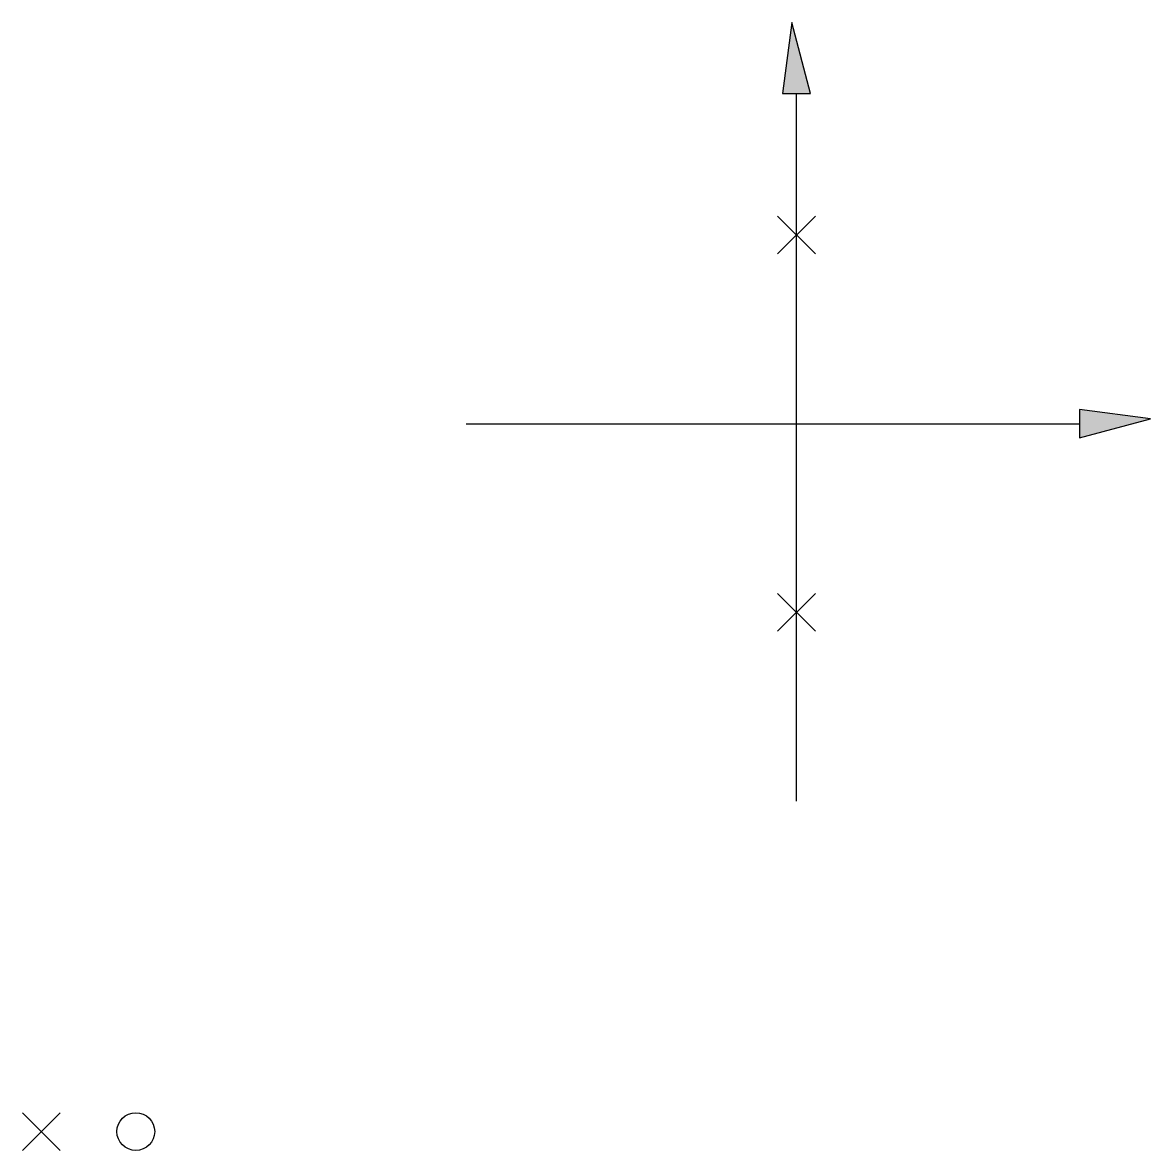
# Model space of a CAD drawing. Header units: millimetres. Extents: x 983.6 to 1007.5, y -12.4 to 11.5.
import ezdxf

# ---------------------------------------------------------------- set-up
doc = ezdxf.new("R2010")
doc.units = ezdxf.units.MM
doc.layers.add('坐标轴', color=250, linetype='Continuous', lineweight=30)
doc.layers.add('粗红线', color=1, linetype='Continuous', lineweight=30)

# ---------------------------------------------------------------- blocks, each defined once
blk = doc.blocks.new('极点')
at = {"layer": '粗红线'}
for p, q in [((-0.4, 0.4), (0.4, -0.4)), ((0.4, 0.4), (-0.4, -0.4))]:
    blk.add_line(p, q, dxfattribs=at)

msp = doc.modelspace()

# ---------------------------------------------------------------- hatches: boundary and pattern name
at = {"layer": '坐标轴'}
for points in [[(999.7, 10), (1000, 10), (1000.3, 10), (999.9, 11.5)], [(1006, 3.3), (1006, 3), (1006, 2.7), (1007.5, 3.1)]]:
    msp.add_hatch(color=256, dxfattribs=at).paths.add_polyline_path(points)

# ---------------------------------------------------------------- linework, layer by layer
for p, q in [((999.9, 11.5), (999.7, 10)), ((1000.3, 10), (999.9, 11.5)), ((999.7, 10), (1000, 10)), ((1000, -5), (1000, 10)), ((1000, 10), (1000.3, 10)), ((1007.5, 3.1), (1006, 3.3)), ((1006, 3.3), (1006, 3)), ((993, 3), (1006, 3)), ((1006, 2.7), (1007.5, 3.1)), ((1006, 3), (1006, 2.7))]:
    msp.add_line(p, q, dxfattribs=at)
at = {"layer": '粗红线'}
msp.add_circle((986, -12), 0.4, dxfattribs=at)

# ---------------------------------------------------------------- block references
for p in [(1000, 7), (1000, -1), (984, -12)]:
    msp.add_blockref('极点', p, dxfattribs=at)

doc.saveas('drawing.dxf')
